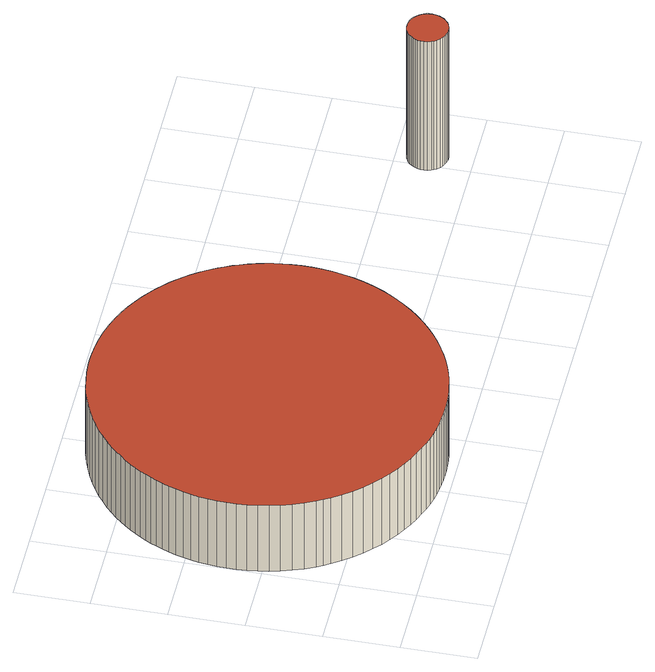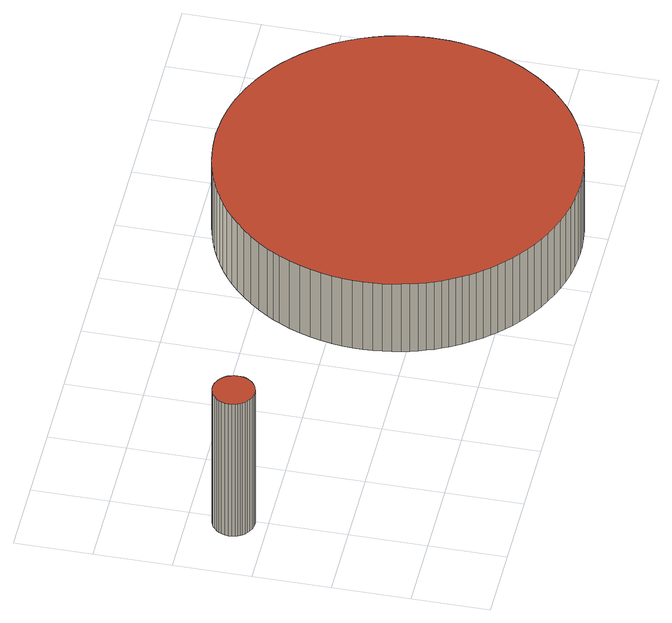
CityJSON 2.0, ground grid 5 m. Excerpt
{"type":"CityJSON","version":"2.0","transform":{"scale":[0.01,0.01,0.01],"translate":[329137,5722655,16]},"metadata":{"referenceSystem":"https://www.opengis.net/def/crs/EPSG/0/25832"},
"CityObjects":{
"building1":{"type":"Building","attributes":{"Geometrietyp2DReferenz":"3000","Gemeindeschluessel":"05170004","function":"51003_1201","roofType":"9999","measuredHeight":5.56},"geometry":[{"type":"Solid","lod":"2","boundaries":[[[[0,1,2,3,4,5,6,7,8,9,10,11,12,13,14,15,16,17,18,19,20,21,22,23,24,25,26,27,28,29,30,31,32,33,34,35,36,37,38,39,40,41,42,43,44,45,46,47,48,49,50,51,52,53,54,55,56,57,58,59,60,61,62,63,64,65,66,67,68,69,70,71,72,73,74,75,76,77,78,79,80,81,82,83,84,85,86,87,88,89,90,91,92,93,94,95,96,97,98,99,100,101,102,103,104,105,106,107,108,109,110,111,112,113,114,115,116,117,118,119]],[[23,120,121,24]],[[22,122,120,23]],[[21,123,122,22]],[[20,124,123,21]],[[19,125,124,20]],[[18,126,125,19]],[[17,127,126,18]],[[16,128,127,17]],[[15,129,128,16]],[[14,130,129,15]],[[13,131,130,14]],[[12,132,131,13]],[[11,133,132,12]],[[10,134,133,11]],[[9,135,134,10]],[[8,136,135,9]],[[7,137,136,8]],[[6,138,137,7]],[[5,139,138,6]],[[4,140,139,5]],[[3,141,140,4]],[[2,142,141,3]],[[1,143,142,2]],[[0,144,143,1]],[[119,145,144,0]],[[118,146,145,119]],[[117,147,146,118]],[[113,148,149,114]],[[116,150,147,117]],[[115,151,150,116]],[[114,149,151,115]],[[112,152,148,113]],[[111,153,152,112]],[[110,154,153,111]],[[109,155,154,110]],[[108,156,155,109]],[[107,157,156,108]],[[106,158,157,107]],[[105,159,158,106]],[[104,160,159,105]],[[103,161,160,104]],[[102,162,161,103]],[[101,163,162,102]],[[100,164,163,101]],[[99,165,164,100]],[[98,166,165,99]],[[97,167,166,98]],[[96,168,167,97]],[[95,169,168,96]],[[94,170,169,95]],[[90,171,172,91]],[[93,173,170,94]],[[92,174,173,93]],[[91,172,174,92]],[[89,175,171,90]],[[88,176,175,89]],[[87,177,176,88]],[[86,178,177,87]],[[85,179,178,86]],[[84,180,179,85]],[[83,181,180,84]],[[82,182,181,83]],[[81,183,182,82]],[[80,184,183,81]],[[79,185,184,80]],[[78,186,185,79]],[[77,187,186,78]],[[76,188,187,77]],[[75,189,188,76]],[[74,190,189,75]],[[73,191,190,74]],[[72,192,191,73]],[[71,193,192,72]],[[68,194,195,69]],[[70,196,193,71]],[[69,195,196,70]],[[67,197,194,68]],[[66,198,197,67]],[[65,199,198,66]],[[64,200,199,65]],[[63,201,200,64]],[[62,202,201,63]],[[61,203,202,62]],[[60,204,203,61]],[[59,205,204,60]],[[58,206,205,59]],[[57,207,206,58]],[[56,208,207,57]],[[55,209,208,56]],[[54,210,209,55]],[[53,211,210,54]],[[52,212,211,53]],[[51,213,212,52]],[[50,214,213,51]],[[49,215,214,50]],[[48,216,215,49]],[[44,217,218,45]],[[47,219,216,48]],[[46,220,219,47]],[[45,218,220,46]],[[43,221,217,44]],[[42,222,221,43]],[[41,223,222,42]],[[40,224,223,41]],[[39,225,224,40]],[[38,226,225,39]],[[37,227,226,38]],[[36,228,227,37]],[[35,229,228,36]],[[34,230,229,35]],[[33,231,230,34]],[[32,232,231,33]],[[31,233,232,32]],[[30,234,233,31]],[[29,235,234,30]],[[28,236,235,29]],[[27,237,236,28]],[[26,238,237,27]],[[25,239,238,26]],[[24,121,239,25]],[[147,150,151,149,148,152,153,154,155,156,157,158,159,160,161,162,163,164,165,166,167,168,169,170,173,174,172,171,175,176,177,178,179,180,181,182,183,184,185,186,187,188,189,190,191,192,193,196,195,194,197,198,199,200,201,202,203,204,205,206,207,208,209,210,211,212,213,214,215,216,219,220,218,217,221,222,223,224,225,226,227,228,229,230,231,232,233,234,235,236,237,238,239,121,120,122,123,124,125,126,127,128,129,130,131,132,133,134,135,136,137,138,139,140,141,142,143,144,145,146]]]],"semantics":{"surfaces":[{"type":"RoofSurface"},{"type":"WallSurface"},{"type":"GroundSurface"}],"values":[[0,1,1,1,1,1,1,1,1,1,1,1,1,1,1,1,1,1,1,1,1,1,1,1,1,1,1,1,1,1,1,1,1,1,1,1,1,1,1,1,1,1,1,1,1,1,1,1,1,1,1,1,1,1,1,1,1,1,1,1,1,1,1,1,1,1,1,1,1,1,1,1,1,1,1,1,1,1,1,1,1,1,1,1,1,1,1,1,1,1,1,1,1,1,1,1,1,1,1,1,1,1,1,1,1,1,1,1,1,1,1,1,1,1,1,1,1,1,1,1,1,2]]}}]},
"building2":{"type":"Building","attributes":{"Geometrietyp2DReferenz":"3000","Gemeindeschluessel":"05170004","function":"51003_1201","roofType":"1000","measuredHeight":10.87},"geometry":[{"type":"Solid","lod":"2","boundaries":[[[[240,241,242,243]],[[244,245,241,240]],[[246,247,245,244]],[[248,249,247,246]],[[250,251,249,248]],[[252,253,251,250]],[[254,255,253,252]],[[256,257,255,254]],[[258,259,257,256]],[[260,261,259,258]],[[262,263,261,260]],[[264,265,263,262]],[[266,267,265,264]],[[268,269,267,266]],[[270,271,269,268]],[[272,273,271,270]],[[274,275,273,272]],[[276,277,275,274]],[[278,279,277,276]],[[280,281,279,278]],[[282,283,281,280]],[[284,285,283,282]],[[286,287,285,284]],[[288,289,287,286]],[[290,291,289,288]],[[292,293,291,290]],[[294,295,293,292]],[[296,297,295,294]],[[298,299,297,296]],[[300,301,299,298]],[[302,303,301,300]],[[304,305,303,302]],[[306,307,305,304]],[[308,309,307,306]],[[310,311,309,308]],[[312,313,311,310]],[[314,315,313,312]],[[316,317,315,314]],[[318,319,317,316]],[[320,321,319,318]],[[322,323,321,320]],[[243,242,323,322]],[[320,318,316,314,312,310,308,306,304,302,300,298,296,294,292,290,288,286,284,282,280,278,276,274,272,270,268,266,264,262,260,258,256,254,252,250,248,246,244,240,243,322]],[[241,245,247,249,251,253,255,257,259,261,263,265,267,269,271,273,275,277,279,281,283,285,287,289,291,293,295,297,299,301,303,305,307,309,311,313,315,317,319,321,323,242]]]],"semantics":{"surfaces":[{"type":"WallSurface"},{"type":"RoofSurface"},{"type":"GroundSurface"}],"values":[[0,0,0,0,0,0,0,0,0,0,0,0,0,0,0,0,0,0,0,0,0,0,0,0,0,0,0,0,0,0,0,0,0,0,0,0,0,0,0,0,0,0,1,2]]}}]}
},
"vertices":[
[189,596,632],[233,532,632],[281,471,632],[331,416,632],[383,365,632],[436,319,632],[491,277,632],[547,240,632],[602,207,632],[658,178,632],[713,153,632],[767,132,632],[821,114,632],[873,99,632],[924,87,632],[974,78,632],[1023,71,632],[1070,67,632],[1115,64,632],[1158,63,632],[1202,64,632],[1247,67,632],[1294,71,632],[1342,78,632],[1392,87,632],[1443,99,632],[1496,114,632],[1549,132,632],[1604,153,632],[1659,178,632],[1715,207,632],[1770,240,632],[1826,277,632],[1880,319,632],[1934,365,632],[1986,416,632],[2036,471,632],[2084,532,632],[2128,596,632],[2153,637,632],[2176,679,632],[2210,750,632],[2238,821,632],[2261,892,632],[2279,963,632],[2292,1032,632],[2301,1100,632],[2305,1167,632],[2306,1232,632],[2303,1294,632],[2297,1354,632],[2289,1412,632],[2277,1468,632],[2264,1520,632],[2249,1571,632],[2232,1618,632],[2214,1664,632],[2194,1707,632],[2174,1747,632],[2153,1785,632],[2130,1823,632],[2105,1861,632],[2078,1899,632],[2048,1937,632],[2015,1976,632],[1979,2014,632],[1940,2052,632],[1898,2090,632],[1852,2126,632],[1803,2161,632],[1750,2195,632],[1694,2227,632],[1634,2256,632],[1570,2283,632],[1503,2306,632],[1433,2326,632],[1360,2341,632],[1284,2352,632],[1207,2358,632],[1158,2359,632],[1110,2358,632],[1032,2352,632],[957,2341,632],[884,2326,632],[813,2306,632],[747,2283,632],[683,2256,632],[623,2227,632],[567,2195,632],[514,2161,632],[465,2126,632],[419,2090,632],[377,2052,632],[338,2014,632],[302,1976,632],[269,1937,632],[239,1899,632],[212,1861,632],[187,1823,632],[164,1785,632],[143,1747,632],[123,1707,632],[103,1664,632],[85,1618,632],[68,1571,632],[53,1520,632],[39,1468,632],[28,1412,632],[19,1354,632],[13,1294,632],[11,1232,632],[11,1167,632],[16,1100,632],[24,1032,632],[38,963,632],[56,892,632],[79,821,632],[107,750,632],[141,679,632],[164,637,632],[1342,78,76],[1392,87,76],[1294,71,76],[1247,67,76],[1202,64,76],[1158,63,76],[1115,64,76],[1070,67,76],[1023,71,76],[974,78,76],[924,87,76],[873,99,76],[821,114,76],[767,132,76],[713,153,76],[658,178,76],[602,207,76],[547,240,76],[491,277,76],[436,319,76],[383,365,76],[331,416,76],[281,471,76],[233,532,76],[189,596,76],[164,637,76],[141,679,76],[107,750,76],[24,1032,76],[38,963,76],[79,821,76],[56,892,76],[16,1100,76],[11,1167,76],[11,1232,76],[13,1294,76],[19,1354,76],[28,1412,76],[39,1468,76],[53,1520,76],[68,1571,76],[85,1618,76],[103,1664,76],[123,1707,76],[143,1747,76],[164,1785,76],[187,1823,76],[212,1861,76],[239,1899,76],[269,1937,76],[302,1976,76],[465,2126,76],[419,2090,76],[338,2014,76],[377,2052,76],[514,2161,76],[567,2195,76],[623,2227,76],[683,2256,76],[747,2283,76],[813,2306,76],[884,2326,76],[957,2341,76],[1032,2352,76],[1110,2358,76],[1158,2359,76],[1207,2358,76],[1284,2352,76],[1360,2341,76],[1433,2326,76],[1503,2306,76],[1570,2283,76],[1634,2256,76],[1694,2227,76],[1852,2126,76],[1803,2161,76],[1750,2195,76],[1898,2090,76],[1940,2052,76],[1979,2014,76],[2015,1976,76],[2048,1937,76],[2078,1899,76],[2105,1861,76],[2130,1823,76],[2153,1785,76],[2174,1747,76],[2194,1707,76],[2214,1664,76],[2232,1618,76],[2249,1571,76],[2264,1520,76],[2277,1468,76],[2289,1412,76],[2297,1354,76],[2303,1294,76],[2306,1232,76],[2279,963,76],[2292,1032,76],[2305,1167,76],[2301,1100,76],[2261,892,76],[2238,821,76],[2210,750,76],[2176,679,76],[2153,637,76],[2128,596,76],[2084,532,76],[2036,471,76],[1986,416,76],[1934,365,76],[1880,319,76],[1826,277,76],[1770,240,76],[1715,207,76],[1659,178,76],[1604,153,76],[1549,132,76],[1496,114,76],[1443,99,76],
[3930,765,1193],[3930,765,106],[3937,741,106],[3937,741,1193],[3927,788,1193],[3927,788,106],[3928,810,1193],[3928,810,106],[3932,829,1193],[3932,829,106],[3938,845,1193],[3938,845,106],[3945,859,1193],[3945,859,106],[3953,871,1193],[3953,871,106],[3965,885,1193],[3965,885,106],[3979,897,1193],[3979,897,106],[3997,909,1193],[3997,909,106],[4018,918,1193],[4018,918,106],[4043,924,1193],[4043,924,106],[4061,926,1193],[4061,926,106],[4079,924,1193],[4079,924,106],[4104,918,1193],[4104,918,106],[4125,909,1193],[4125,909,106],[4143,897,1193],[4143,897,106],[4157,885,1193],[4157,885,106],[4168,871,1193],[4168,871,106],[4177,859,1193],[4177,859,106],[4184,845,1193],[4184,845,106],[4190,829,1193],[4190,829,106],[4194,810,1193],[4194,810,106],[4195,788,1193],[4195,788,106],[4192,765,1193],[4192,765,106],[4185,741,1193],[4185,741,106],[4177,725,1193],[4177,725,106],[4167,709,1193],[4167,709,106],[4149,691,1193],[4149,691,106],[4131,677,1193],[4131,677,106],[4112,668,1193],[4112,668,106],[4093,662,1193],[4093,662,106],[4077,658,1193],[4077,658,106],[4061,658,1193],[4061,658,106],[4046,658,1193],[4046,658,106],[4029,662,1193],[4029,662,106],[4010,668,1193],[4010,668,106],[3991,677,1193],[3991,677,106],[3973,691,1193],[3973,691,106],[3955,709,1193],[3955,709,106],[3945,725,1193],[3945,725,106]
]}
